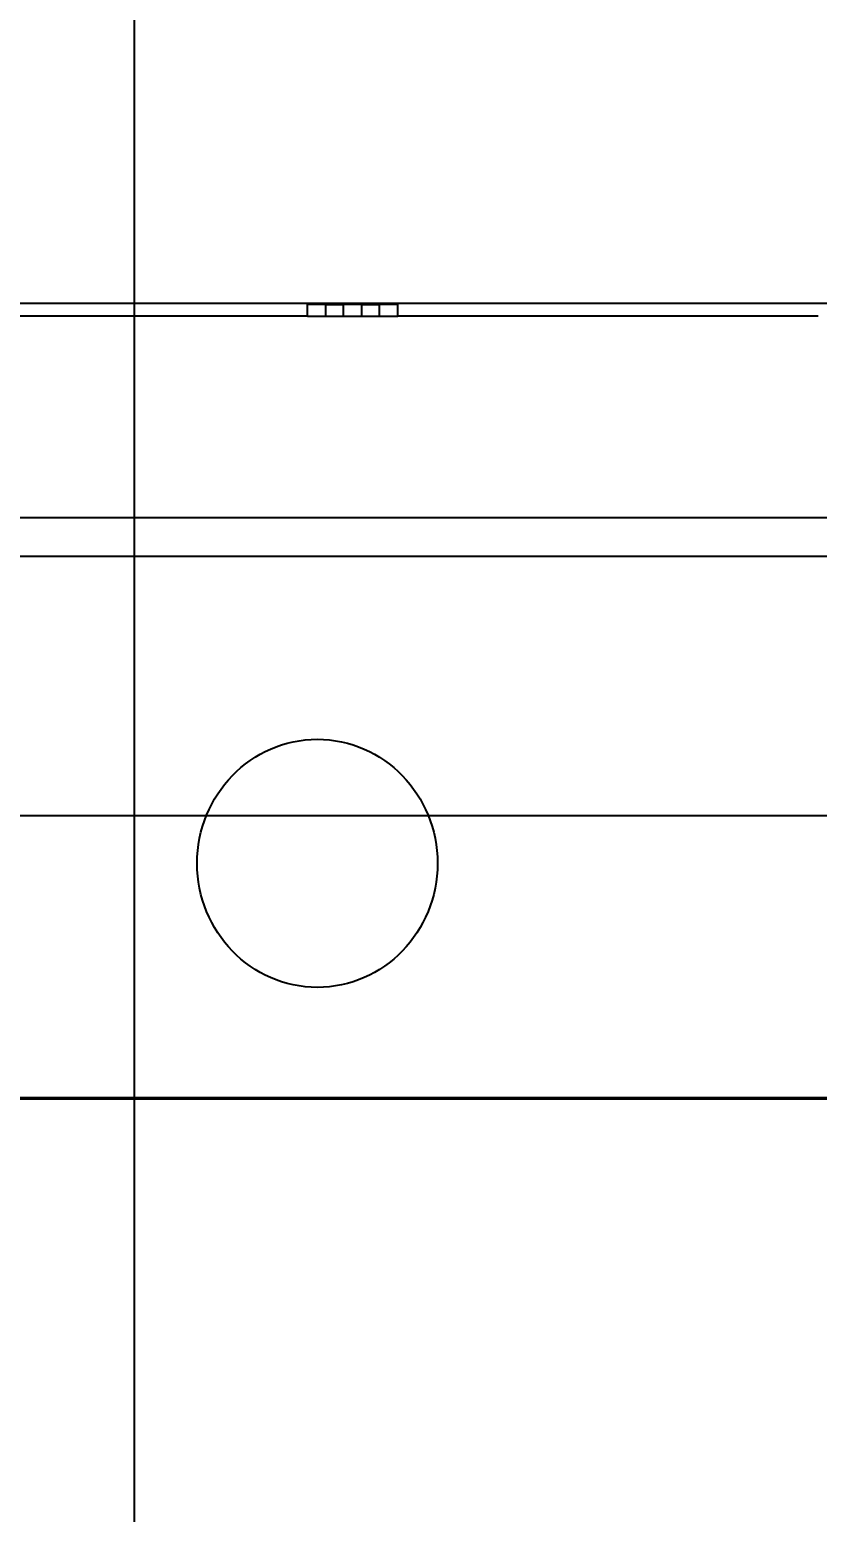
# Model space of a CAD drawing. Header units: centimetres. Extents: x 405564 to 502064, y 46284 to 60634.
# Drawn here: x 454352.8 to 454405.3, y 53016.1 to 53114.9 of the extents above; entities that cross this region are included whole.
import ezdxf
from ezdxf import colors
from ezdxf.entities.mleader import LeaderData, LeaderLine
from ezdxf.math import Vec2, Vec3
from ezdxf.xclip import XClip

# ---------------------------------------------------------------- set-up
doc = ezdxf.new("R2010")
doc.units = ezdxf.units.CM
doc.header["$XCLIPFRAME"] = 0
doc.linetypes.add('SLD-2点鎖線', pattern=[12.7, 6.35, -1.27, 1.27, -1.27, 1.27, -1.27])
doc.linetypes.add('SLD-実線', pattern=[0])
for name, color, linetype in [('---___EB_draft03_cihazlar', 8, 'Continuous'), ('0-KRCN-ASMATAVAN-130426', 8, 'Continuous'), ('AS_DUV', 8, 'Continuous'), ('AS_PYZ_BINA', 8, 'Continuous')]:
    doc.layers.add(name, color=color, linetype=linetype)
doc.layers.add('0-KRCN-MİMARİ-220526', color=8, linetype='Continuous', lineweight=9)
doc.layers.add('OL_Ic', color=8, linetype='Continuous', lineweight=9)
doc.styles.add('Normal_ITL', font='swissi.ttf')

# ---------------------------------------------------------------- blocks, each defined once
blk = doc.blocks.new('SMD Dizgi Makinesi')
at = {"layer": '---___EB_draft03_cihazlar'}
for p, q in [((275573.928, -39868.157), (275573.928, -39730.757)), ((275576.511, -39868.157), (275576.511, -39730.757))]:
    blk.add_line(p, q, dxfattribs=at)
at = {"layer": '---___EB_draft03_cihazlar', "linetype": 'SLD-実線'}
for p, q in [((275559.668, -39730.887), (275559.668, -39868.027)), ((275612.675, -39751.087), (275612.675, -39843.121)), ((275612.676, -39751.137), (275612.676, -39843.071)), ((275612.675, -39752.038), (275612.675, -39842.169)), ((275612.675, -39752.038), (275612.675, -39842.169)), ((275612.598, -39758.047), (275612.598, -39836.161)), ((275560.521, -39766.059), (275560.521, -39794.099)), ((275612.621, -39768.75), (275612.598, -39768.696)), ((275612.598, -39769.029), (275612.621, -39768.976)), ((275612.598, -39769.338), (275612.675, -39769.264)), ((275612.639, -39768.863), (275612.621, -39768.75)), ((275612.621, -39768.976), (275612.639, -39768.863)), ((275612.675, -39769.663), (275612.598, -39769.589)), ((275612.621, -39769.951), (275612.598, -39769.898)), ((275612.598, -39770.231), (275612.621, -39770.177)), ((275612.639, -39770.064), (275612.621, -39769.951)), ((275612.621, -39770.177), (275612.639, -39770.064)), ((275612.621, -39773.256), (275612.598, -39773.203)), ((275612.639, -39773.369), (275612.621, -39773.256)), ((275612.598, -39773.536), (275612.621, -39773.482)), ((275612.621, -39773.482), (275612.639, -39773.369)), ((275612.621, -39776.561), (275612.598, -39776.508)), ((275612.598, -39776.84), (275612.621, -39776.787)), ((275612.639, -39776.674), (275612.621, -39776.561)), ((275612.621, -39776.787), (275612.639, -39776.674)), ((275612.621, -39779.866), (275612.598, -39779.812)), ((275612.598, -39780.145), (275612.621, -39780.092)), ((275612.639, -39779.979), (275612.621, -39779.866)), ((275612.621, -39780.092), (275612.639, -39779.979)), ((275612.621, -39783.171), (275612.598, -39783.117)), ((275612.598, -39783.45), (275612.621, -39783.397)), ((275612.598, -39783.759), (275612.675, -39783.685)), ((275612.675, -39784.084), (275612.598, -39784.01)), ((275612.639, -39783.284), (275612.621, -39783.171)), ((275612.621, -39783.397), (275612.639, -39783.284)), ((275612.621, -39784.372), (275612.598, -39784.319)), ((275612.598, -39784.652), (275612.621, -39784.598)), ((275612.675, -39785.136), (275612.598, -39785.136)), ((275612.639, -39784.485), (275612.621, -39784.372)), ((275612.621, -39784.598), (275612.639, -39784.485)), ((275612.675, -39785.627), (275612.598, -39785.627)), ((275612.639, -39786.484), (275612.644, -39786.482)), ((275612.598, -39787.149), (275612.675, -39787.149)), ((275612.675, -39787.64), (275612.598, -39787.64)), ((275612.598, -39787.957), (275612.621, -39787.903)), ((275612.621, -39787.677), (275612.606, -39787.64)), ((275612.639, -39787.79), (275612.621, -39787.677)), ((275612.621, -39787.903), (275612.639, -39787.79)), ((275612.621, -39790.982), (275612.598, -39790.929)), ((275612.639, -39791.095), (275612.621, -39790.982)), ((275612.598, -39791.261), (275612.621, -39791.208)), ((275612.621, -39791.208), (275612.639, -39791.095)), ((275559.67, -39794.099), (275559.668, -39794.099)), ((275559.746, -39794.099), (275559.67, -39794.099)), ((275559.67, -39800.108), (275559.67, -39794.099)), ((275560.521, -39794.099), (275559.746, -39794.099)), ((275559.746, -39794.099), (275559.746, -39795.301)), ((275560.521, -39795.301), (275560.521, -39794.099)), ((275612.621, -39794.287), (275612.598, -39794.233)), ((275612.598, -39794.566), (275612.621, -39794.513)), ((275612.639, -39794.4), (275612.621, -39794.287)), ((275612.621, -39794.513), (275612.639, -39794.4)), ((275559.746, -39796.503), (275559.746, -39795.301)), ((275560.521, -39795.301), (275559.746, -39795.301)), ((275560.521, -39796.503), (275560.521, -39795.301)), ((275559.746, -39796.503), (275560.521, -39796.503)), ((275559.746, -39796.503), (275559.746, -39797.705)), ((275560.521, -39797.705), (275560.521, -39796.503)), ((275559.746, -39798.906), (275559.746, -39797.705)), ((275560.521, -39797.705), (275559.746, -39797.705)), ((275560.521, -39798.906), (275560.521, -39797.705)), ((275612.621, -39797.592), (275612.598, -39797.538)), ((275612.598, -39797.871), (275612.621, -39797.818)), ((275612.639, -39797.705), (275612.621, -39797.592)), ((275612.621, -39797.818), (275612.639, -39797.705)), ((275559.746, -39798.906), (275560.521, -39798.906)), ((275559.746, -39798.906), (275559.746, -39800.108)), ((275560.521, -39800.108), (275560.521, -39798.906)), ((275612.598, -39798.18), (275612.675, -39798.106)), ((275612.675, -39798.505), (275612.598, -39798.431)), ((275612.621, -39798.793), (275612.598, -39798.74)), ((275612.639, -39798.906), (275612.621, -39798.793)), ((275612.621, -39799.019), (275612.639, -39798.906)), ((275612.598, -39799.073), (275612.621, -39799.019)), ((275559.67, -39800.108), (275559.668, -39800.108)), ((275559.746, -39800.108), (275559.67, -39800.108)), ((275560.521, -39800.108), (275559.746, -39800.108)), ((275560.521, -39800.108), (275560.521, -39828.149)), ((275612.621, -39802.098), (275612.598, -39802.045)), ((275612.598, -39802.378), (275612.621, -39802.324)), ((275612.639, -39802.211), (275612.621, -39802.098)), ((275612.621, -39802.324), (275612.639, -39802.211)), ((275612.621, -39805.403), (275612.598, -39805.35)), ((275612.598, -39805.682), (275612.621, -39805.629)), ((275612.639, -39805.516), (275612.621, -39805.403)), ((275612.621, -39805.629), (275612.639, -39805.516)), ((275612.621, -39808.708), (275612.598, -39808.654)), ((275612.639, -39808.821), (275612.621, -39808.708)), ((275612.621, -39808.934), (275612.639, -39808.821)), ((275612.598, -39808.987), (275612.621, -39808.934)), ((275612.621, -39812.013), (275612.598, -39811.959)), ((275612.598, -39812.292), (275612.621, -39812.239)), ((275612.598, -39812.601), (275612.675, -39812.527)), ((275612.639, -39812.126), (275612.621, -39812.013)), ((275612.621, -39812.239), (275612.639, -39812.126)), ((275612.675, -39812.926), (275612.598, -39812.852)), ((275612.621, -39813.214), (275612.598, -39813.161)), ((275612.598, -39813.494), (275612.621, -39813.44)), ((275612.639, -39813.327), (275612.621, -39813.214)), ((275612.621, -39813.44), (275612.639, -39813.327)), ((275612.621, -39816.519), (275612.598, -39816.466)), ((275612.598, -39816.799), (275612.621, -39816.745)), ((275612.639, -39816.632), (275612.621, -39816.519)), ((275612.621, -39816.745), (275612.639, -39816.632))]:
    blk.add_line(p, q, dxfattribs=at)
at = {"layer": '---___EB_draft03_cihazlar', "linetype": 'SLD-2点鎖線'}
for p, q in [((275559.668, -39730.887), (275559.668, -39868.027)), ((275612.675, -39751.087), (275612.675, -39843.121)), ((275612.676, -39751.137), (275612.676, -39843.071)), ((275612.675, -39752.038), (275612.675, -39842.169)), ((275612.675, -39752.038), (275612.675, -39842.169)), ((275612.598, -39758.047), (275612.598, -39836.161)), ((275560.521, -39766.059), (275560.521, -39794.099)), ((275612.621, -39768.75), (275612.598, -39768.696)), ((275612.598, -39769.029), (275612.621, -39768.976)), ((275612.598, -39769.338), (275612.675, -39769.264)), ((275612.639, -39768.863), (275612.621, -39768.75)), ((275612.621, -39768.976), (275612.639, -39768.863)), ((275612.675, -39769.663), (275612.598, -39769.589)), ((275612.621, -39769.951), (275612.598, -39769.898)), ((275612.598, -39770.231), (275612.621, -39770.177)), ((275612.639, -39770.064), (275612.621, -39769.951)), ((275612.621, -39770.177), (275612.639, -39770.064)), ((275612.621, -39773.256), (275612.598, -39773.203)), ((275612.639, -39773.369), (275612.621, -39773.256)), ((275612.598, -39773.536), (275612.621, -39773.482)), ((275612.621, -39773.482), (275612.639, -39773.369)), ((275612.621, -39776.561), (275612.598, -39776.508)), ((275612.598, -39776.84), (275612.621, -39776.787)), ((275612.639, -39776.674), (275612.621, -39776.561)), ((275612.621, -39776.787), (275612.639, -39776.674)), ((275612.621, -39779.866), (275612.598, -39779.812)), ((275612.598, -39780.145), (275612.621, -39780.092)), ((275612.639, -39779.979), (275612.621, -39779.866)), ((275612.621, -39780.092), (275612.639, -39779.979)), ((275612.621, -39783.171), (275612.598, -39783.117)), ((275612.598, -39783.45), (275612.621, -39783.397)), ((275612.598, -39783.759), (275612.675, -39783.685)), ((275612.675, -39784.084), (275612.598, -39784.01)), ((275612.639, -39783.284), (275612.621, -39783.171)), ((275612.621, -39783.397), (275612.639, -39783.284)), ((275612.621, -39784.372), (275612.598, -39784.319)), ((275612.598, -39784.652), (275612.621, -39784.598)), ((275612.675, -39785.136), (275612.598, -39785.136)), ((275612.639, -39784.485), (275612.621, -39784.372)), ((275612.621, -39784.598), (275612.639, -39784.485)), ((275612.675, -39785.627), (275612.598, -39785.627)), ((275612.639, -39786.484), (275612.644, -39786.482)), ((275612.598, -39787.149), (275612.675, -39787.149)), ((275612.675, -39787.64), (275612.598, -39787.64)), ((275612.598, -39787.957), (275612.621, -39787.903)), ((275612.621, -39787.677), (275612.606, -39787.64)), ((275612.639, -39787.79), (275612.621, -39787.677)), ((275612.621, -39787.903), (275612.639, -39787.79)), ((275612.621, -39790.982), (275612.598, -39790.929)), ((275612.639, -39791.095), (275612.621, -39790.982)), ((275612.598, -39791.261), (275612.621, -39791.208)), ((275612.621, -39791.208), (275612.639, -39791.095)), ((275559.67, -39794.099), (275559.668, -39794.099)), ((275559.746, -39794.099), (275559.67, -39794.099)), ((275559.67, -39800.108), (275559.67, -39794.099)), ((275559.746, -39794.099), (275559.746, -39795.301)), ((275560.521, -39794.099), (275559.746, -39794.099)), ((275560.521, -39795.301), (275560.521, -39794.099)), ((275612.621, -39794.287), (275612.598, -39794.233)), ((275612.598, -39794.566), (275612.621, -39794.513)), ((275612.639, -39794.4), (275612.621, -39794.287)), ((275612.621, -39794.513), (275612.639, -39794.4)), ((275560.521, -39795.301), (275559.746, -39795.301)), ((275559.746, -39796.503), (275559.746, -39795.301)), ((275560.521, -39796.503), (275560.521, -39795.301)), ((275559.746, -39796.503), (275559.746, -39797.705)), ((275559.746, -39796.503), (275560.521, -39796.503)), ((275560.521, -39797.705), (275560.521, -39796.503)), ((275560.521, -39797.705), (275559.746, -39797.705)), ((275559.746, -39798.906), (275559.746, -39797.705)), ((275560.521, -39798.906), (275560.521, -39797.705)), ((275612.621, -39797.592), (275612.598, -39797.538)), ((275612.598, -39797.871), (275612.621, -39797.818)), ((275612.639, -39797.705), (275612.621, -39797.592)), ((275612.621, -39797.818), (275612.639, -39797.705)), ((275559.746, -39798.906), (275559.746, -39800.108)), ((275559.746, -39798.906), (275560.521, -39798.906)), ((275560.521, -39800.108), (275560.521, -39798.906)), ((275612.598, -39798.18), (275612.675, -39798.106)), ((275612.675, -39798.505), (275612.598, -39798.431)), ((275612.621, -39798.793), (275612.598, -39798.74)), ((275612.639, -39798.906), (275612.621, -39798.793)), ((275612.621, -39799.019), (275612.639, -39798.906)), ((275612.598, -39799.073), (275612.621, -39799.019)), ((275559.67, -39800.108), (275559.668, -39800.108)), ((275559.746, -39800.108), (275559.67, -39800.108)), ((275560.521, -39800.108), (275559.746, -39800.108)), ((275560.521, -39800.108), (275560.521, -39828.149)), ((275612.621, -39802.098), (275612.598, -39802.045)), ((275612.598, -39802.378), (275612.621, -39802.324)), ((275612.639, -39802.211), (275612.621, -39802.098)), ((275612.621, -39802.324), (275612.639, -39802.211)), ((275612.621, -39805.403), (275612.598, -39805.35)), ((275612.598, -39805.682), (275612.621, -39805.629)), ((275612.639, -39805.516), (275612.621, -39805.403)), ((275612.621, -39805.629), (275612.639, -39805.516)), ((275612.621, -39808.708), (275612.598, -39808.654)), ((275612.639, -39808.821), (275612.621, -39808.708)), ((275612.621, -39808.934), (275612.639, -39808.821)), ((275612.598, -39808.987), (275612.621, -39808.934)), ((275612.621, -39812.013), (275612.598, -39811.959)), ((275612.598, -39812.292), (275612.621, -39812.239)), ((275612.598, -39812.601), (275612.675, -39812.527)), ((275612.639, -39812.126), (275612.621, -39812.013)), ((275612.621, -39812.239), (275612.639, -39812.126)), ((275612.675, -39812.926), (275612.598, -39812.852)), ((275612.621, -39813.214), (275612.598, -39813.161)), ((275612.598, -39813.494), (275612.621, -39813.44)), ((275612.639, -39813.327), (275612.621, -39813.214)), ((275612.621, -39813.44), (275612.639, -39813.327)), ((275612.621, -39816.519), (275612.598, -39816.466)), ((275612.598, -39816.799), (275612.621, -39816.745)), ((275612.639, -39816.632), (275612.621, -39816.519)), ((275612.621, -39816.745), (275612.639, -39816.632))]:
    blk.add_line(p, q, dxfattribs=at)
at = {"layer": '---___EB_draft03_cihazlar'}
blk.add_ellipse((275596.97, -39799.457), major_axis=(-8.266, 0), ratio=0.969208, start_param=4.712389, end_param=10.995574, dxfattribs=at)
at = {"layer": '---___EB_draft03_cihazlar', "linetype": 'SLD-2点鎖線'}
for points, knots in [([(275612.638, -39786.167), (275612.633, -39786.168), (275612.623, -39786.169), (275612.61, -39786.177), (275612.603, -39786.186), (275612.599, -39786.195), (275612.597, -39786.204), (275612.599, -39786.216), (275612.605, -39786.228), (275612.619, -39786.238), (275612.63, -39786.24), (275612.636, -39786.241)], [0, 0, 0, 0, 0.124997, 0.267723, 0.345125, 0.424547, 0.503765, 0.580513, 0.719148, 0.834234, 1, 1, 1, 1]), ([(275612.66, -39786.246), (275612.647, -39786.247), (275612.629, -39786.247), (275612.608, -39786.262), (275612.6, -39786.274), (275612.597, -39786.287), (275612.6, -39786.301), (275612.611, -39786.315), (275612.625, -39786.322), (275612.642, -39786.325), (275612.657, -39786.327), (275612.673, -39786.329), (275612.675, -39786.329)], [0, 0, 0, 0, 0.220423, 0.312941, 0.36626, 0.417835, 0.501613, 0.557952, 0.655742, 0.790371, 0.967549, 1, 1, 1, 1]), ([(275612.655, -39786.328), (275612.649, -39786.329), (275612.633, -39786.33), (275612.623, -39786.333), (275612.611, -39786.34), (275612.605, -39786.347), (275612.6, -39786.354), (275612.598, -39786.363), (275612.598, -39786.374), (275612.601, -39786.385), (275612.609, -39786.395), (275612.63, -39786.408), (275612.641, -39786.407), (275612.67, -39786.41), (275612.675, -39786.41)], [0, 0, 0, 0, 0.092521, 0.245036, 0.31157, 0.344057, 0.377343, 0.412031, 0.445459, 0.502311, 0.546126, 0.59109, 0.933796, 1, 1, 1, 1]), ([(275612.638, -39786.412), (275612.633, -39786.413), (275612.623, -39786.414), (275612.61, -39786.422), (275612.603, -39786.431), (275612.599, -39786.44), (275612.597, -39786.449), (275612.599, -39786.461), (275612.605, -39786.473), (275612.619, -39786.484), (275612.63, -39786.486), (275612.636, -39786.487)], [0, 0, 0, 0, 0.125774, 0.269024, 0.346652, 0.426201, 0.505439, 0.582238, 0.720809, 0.835566, 1, 1, 1, 1]), ([(275612.636, -39786.495), (275612.631, -39786.496), (275612.621, -39786.497), (275612.608, -39786.505), (275612.6, -39786.517), (275612.598, -39786.528), (275612.598, -39786.538), (275612.602, -39786.549), (275612.616, -39786.565), (275612.638, -39786.571), (275612.665, -39786.573), (275612.675, -39786.574)], [0, 0, 0, 0, 0.070636, 0.143017, 0.209555, 0.262519, 0.303234, 0.350377, 0.474539, 0.798723, 1, 1, 1, 1]), ([(275612.654, -39786.573), (275612.642, -39786.573), (275612.627, -39786.574), (275612.608, -39786.588), (275612.602, -39786.596), (275612.599, -39786.604), (275612.598, -39786.612), (275612.598, -39786.622), (275612.602, -39786.631), (275612.609, -39786.64), (275612.62, -39786.647), (275612.635, -39786.651), (275612.657, -39786.654), (275612.672, -39786.655), (275612.675, -39786.656)], [0, 0, 0, 0, 0.27513, 0.333696, 0.363441, 0.394357, 0.425632, 0.454227, 0.501489, 0.536383, 0.586431, 0.803645, 0.965152, 1, 1, 1, 1]), ([(275612.649, -39786.492), (275612.644, -39786.493), (275612.63, -39786.494), (275612.624, -39786.497), (275612.626, -39786.499), (275612.628, -39786.5)], [0, 0, 0, 0, 0.218331, 0.600955, 1, 1, 1, 1]), ([(275612.629, -39786.239), (275612.631, -39786.24), (275612.634, -39786.243), (275612.653, -39786.245), (275612.67, -39786.247), (275612.675, -39786.247)], [0, 0, 0, 0, 0.447773, 0.856485, 1, 1, 1, 1]), ([(275612.629, -39786.484), (275612.631, -39786.486), (275612.636, -39786.489), (275612.657, -39786.491), (275612.674, -39786.492), (275612.675, -39786.493)], [0, 0, 0, 0, 0.515654, 0.979693, 1, 1, 1, 1]), ([(275612.675, -39786.162), (275612.67, -39786.162), (275612.654, -39786.164), (275612.636, -39786.166), (275612.632, -39786.168), (275612.63, -39786.169)], [0, 0, 0, 0, 0.18632, 0.578657, 1, 1, 1, 1]), ([(275612.656, -39786.409), (275612.654, -39786.409), (275612.635, -39786.411), (275612.632, -39786.413), (275612.63, -39786.415)], [0, 0, 0, 0, 0.11966, 1, 1, 1, 1]), ([(275612.667, -39786.176), (275612.661, -39786.175), (275612.641, -39786.173), (275612.64, -39786.171), (275612.64, -39786.169)], [0, 0, 0, 0, 0.285549, 1, 1, 1, 1]), ([(275612.675, -39786.422), (275612.668, -39786.421), (275612.652, -39786.42), (275612.641, -39786.418), (275612.64, -39786.416), (275612.64, -39786.415)], [0, 0, 0, 0, 0.2730509, 0.6261495, 1, 1, 1, 1]), ([(275612.675, -39786.504), (275612.673, -39786.504), (275612.652, -39786.502), (275612.646, -39786.5), (275612.641, -39786.499)], [0, 0, 0, 0, 0.0880136, 1, 1, 1, 1]), ([(275612.675, -39786.34), (275612.672, -39786.34), (275612.665, -39786.34), (275612.658, -39786.339), (275612.657, -39786.339), (275612.656, -39786.339)], [0, 0, 0, 0, 0.288297, 0.674111, 1, 1, 1, 1]), ([(275612.674, -39786.177), (275612.674, -39786.177), (275612.674, -39786.177), (275612.673, -39786.177), (275612.671, -39786.177), (275612.669, -39786.177), (275612.667, -39786.177), (275612.665, -39786.177), (275612.665, -39786.177), (275612.665, -39786.177), (275612.664, -39786.177), (275612.664, -39786.177), (275612.664, -39786.177), (275612.664, -39786.177), (275612.665, -39786.177), (275612.666, -39786.177), (275612.668, -39786.178), (275612.67, -39786.178), (275612.671, -39786.178), (275612.672, -39786.178), (275612.672, -39786.178), (275612.673, -39786.178), (275612.673, -39786.178), (275612.673, -39786.178), (275612.673, -39786.178), (275612.674, -39786.177), (275612.674, -39786.177), (275612.674, -39786.177), (275612.674, -39786.177)], [0, 0, 0, 0, 0.008707, 0.031767, 0.137538, 0.328402, 0.423997, 0.471875, 0.483904, 0.488078, 0.492282, 0.496279, 0.500576, 0.508043, 0.530418, 0.620131, 0.761971, 0.847639, 0.899747, 0.931953, 0.952362, 0.965931, 0.979342, 0.98493, 0.990465, 0.993697, 0.996705, 1, 1, 1, 1])]:
    blk.add_open_spline(points, degree=3, knots=knots, dxfattribs=at)
at = {"layer": '---___EB_draft03_cihazlar', "linetype": 'SLD-実線'}
for points, knots in [([(275612.638, -39786.167), (275612.633, -39786.168), (275612.623, -39786.169), (275612.61, -39786.177), (275612.603, -39786.186), (275612.599, -39786.195), (275612.597, -39786.204), (275612.599, -39786.216), (275612.605, -39786.228), (275612.619, -39786.238), (275612.63, -39786.24), (275612.636, -39786.241)], [0, 0, 0, 0, 0.124997, 0.267723, 0.345125, 0.424547, 0.503765, 0.580513, 0.719148, 0.834234, 1, 1, 1, 1]), ([(275612.66, -39786.246), (275612.647, -39786.247), (275612.629, -39786.247), (275612.608, -39786.262), (275612.6, -39786.274), (275612.597, -39786.287), (275612.6, -39786.301), (275612.611, -39786.315), (275612.625, -39786.322), (275612.642, -39786.325), (275612.657, -39786.327), (275612.673, -39786.329), (275612.675, -39786.329)], [0, 0, 0, 0, 0.220423, 0.312941, 0.36626, 0.417835, 0.501613, 0.557952, 0.655742, 0.790371, 0.967549, 1, 1, 1, 1]), ([(275612.655, -39786.328), (275612.649, -39786.329), (275612.633, -39786.33), (275612.623, -39786.333), (275612.611, -39786.34), (275612.605, -39786.347), (275612.6, -39786.354), (275612.598, -39786.363), (275612.598, -39786.374), (275612.601, -39786.385), (275612.609, -39786.395), (275612.63, -39786.408), (275612.641, -39786.407), (275612.67, -39786.41), (275612.675, -39786.41)], [0, 0, 0, 0, 0.092521, 0.245036, 0.31157, 0.344057, 0.377343, 0.412031, 0.445459, 0.502311, 0.546126, 0.59109, 0.933796, 1, 1, 1, 1]), ([(275612.638, -39786.412), (275612.633, -39786.413), (275612.623, -39786.414), (275612.61, -39786.422), (275612.603, -39786.431), (275612.599, -39786.44), (275612.597, -39786.449), (275612.599, -39786.461), (275612.605, -39786.473), (275612.619, -39786.484), (275612.63, -39786.486), (275612.636, -39786.487)], [0, 0, 0, 0, 0.125774, 0.269024, 0.346652, 0.426201, 0.505439, 0.582238, 0.720809, 0.835566, 1, 1, 1, 1]), ([(275612.636, -39786.495), (275612.631, -39786.496), (275612.621, -39786.497), (275612.608, -39786.505), (275612.6, -39786.517), (275612.598, -39786.528), (275612.598, -39786.538), (275612.602, -39786.549), (275612.616, -39786.565), (275612.638, -39786.571), (275612.665, -39786.573), (275612.675, -39786.574)], [0, 0, 0, 0, 0.070636, 0.143017, 0.209555, 0.262519, 0.303234, 0.350377, 0.474539, 0.798723, 1, 1, 1, 1]), ([(275612.654, -39786.573), (275612.642, -39786.573), (275612.627, -39786.574), (275612.608, -39786.588), (275612.602, -39786.596), (275612.599, -39786.604), (275612.598, -39786.612), (275612.598, -39786.622), (275612.602, -39786.631), (275612.609, -39786.64), (275612.62, -39786.647), (275612.635, -39786.651), (275612.657, -39786.654), (275612.672, -39786.655), (275612.675, -39786.656)], [0, 0, 0, 0, 0.27513, 0.333696, 0.363441, 0.394357, 0.425632, 0.454227, 0.501489, 0.536383, 0.586431, 0.803645, 0.965152, 1, 1, 1, 1]), ([(275612.649, -39786.492), (275612.644, -39786.493), (275612.63, -39786.494), (275612.624, -39786.497), (275612.626, -39786.499), (275612.628, -39786.5)], [0, 0, 0, 0, 0.218331, 0.600955, 1, 1, 1, 1]), ([(275612.629, -39786.239), (275612.631, -39786.24), (275612.634, -39786.243), (275612.653, -39786.245), (275612.67, -39786.247), (275612.675, -39786.247)], [0, 0, 0, 0, 0.447773, 0.856485, 1, 1, 1, 1]), ([(275612.629, -39786.484), (275612.631, -39786.486), (275612.636, -39786.489), (275612.657, -39786.491), (275612.674, -39786.492), (275612.675, -39786.493)], [0, 0, 0, 0, 0.515654, 0.979693, 1, 1, 1, 1]), ([(275612.675, -39786.162), (275612.67, -39786.162), (275612.654, -39786.164), (275612.636, -39786.166), (275612.632, -39786.168), (275612.63, -39786.169)], [0, 0, 0, 0, 0.18632, 0.578657, 1, 1, 1, 1]), ([(275612.656, -39786.409), (275612.654, -39786.409), (275612.635, -39786.411), (275612.632, -39786.413), (275612.63, -39786.415)], [0, 0, 0, 0, 0.11966, 1, 1, 1, 1]), ([(275612.667, -39786.176), (275612.661, -39786.175), (275612.641, -39786.173), (275612.64, -39786.171), (275612.64, -39786.169)], [0, 0, 0, 0, 0.285549, 1, 1, 1, 1]), ([(275612.675, -39786.422), (275612.668, -39786.421), (275612.652, -39786.42), (275612.641, -39786.418), (275612.64, -39786.416), (275612.64, -39786.415)], [0, 0, 0, 0, 0.2730509, 0.6261495, 1, 1, 1, 1]), ([(275612.675, -39786.504), (275612.673, -39786.504), (275612.652, -39786.502), (275612.646, -39786.5), (275612.641, -39786.499)], [0, 0, 0, 0, 0.0880136, 1, 1, 1, 1]), ([(275612.675, -39786.34), (275612.672, -39786.34), (275612.665, -39786.34), (275612.658, -39786.339), (275612.657, -39786.339), (275612.656, -39786.339)], [0, 0, 0, 0, 0.288297, 0.674111, 1, 1, 1, 1]), ([(275612.674, -39786.177), (275612.674, -39786.177), (275612.674, -39786.177), (275612.673, -39786.177), (275612.671, -39786.177), (275612.669, -39786.177), (275612.667, -39786.177), (275612.665, -39786.177), (275612.665, -39786.177), (275612.665, -39786.177), (275612.664, -39786.177), (275612.664, -39786.177), (275612.664, -39786.177), (275612.664, -39786.177), (275612.665, -39786.177), (275612.666, -39786.177), (275612.668, -39786.178), (275612.67, -39786.178), (275612.671, -39786.178), (275612.672, -39786.178), (275612.672, -39786.178), (275612.673, -39786.178), (275612.673, -39786.178), (275612.673, -39786.178), (275612.673, -39786.178), (275612.674, -39786.177), (275612.674, -39786.177), (275612.674, -39786.177), (275612.674, -39786.177)], [0, 0, 0, 0, 0.008707, 0.031767, 0.137538, 0.328402, 0.423997, 0.471875, 0.483904, 0.488078, 0.492282, 0.496279, 0.500576, 0.508043, 0.530418, 0.620131, 0.761971, 0.847639, 0.899747, 0.931953, 0.952362, 0.965931, 0.979342, 0.98493, 0.990465, 0.993697, 0.996705, 1, 1, 1, 1])]:
    blk.add_open_spline(points, degree=3, knots=knots, dxfattribs=at)
blk = doc.blocks.new('A$Ca63a641c')
at = {"layer": 'AS_PYZ_BINA'}
ml = blk.add_multileader_mtext('Standard', dxfattribs=at)
ml.set_content('EST boyalı panel çit ve panel çit kapı (AS 51.101)', color=256, style='Normal_ITL')
ml.set_leader_properties()
ml.build(insert=Vec2(0, 0))
ml.multileader.update_dxf_attribs({"dogleg_length": 0.379, "arrow_head_size": 17.043, "scale": 75})
ctx = ml.context
ctx.base_point, ctx.scale, ctx.char_height, ctx.arrow_head_size, ctx.landing_gap_size, ctx.plane_origin = Vec3(140.513, 464.302), 75, 20, 17.043, 14.202, Vec3(92.505, 620.113)
notes = []
notes.append((ctx, [(0, (1, 1, 0), (112.109, 464.302), (1, 0), 28.404, [(0, [(68.504, 410)], 0, [])])]))
ctx.mtext.insert, ctx.mtext.width, ctx.mtext.flow_direction = Vec3(154.715, 477.513), 604.56338, 5
for ctx, leaders in notes:
    for number, flags, end, landing, length, lines in leaders:
        leader = LeaderData()
        leader.index, (leader.has_last_leader_line, leader.has_dogleg_vector, leader.attachment_direction) = number, flags
        leader.last_leader_point, leader.dogleg_vector, leader.dogleg_length = Vec3(end), Vec3(landing), length
        for number, points, colour, breaks in lines:
            line = LeaderLine()
            line.index, line.vertices, line.color, line.breaks = number, Vec3.list(points), colors.encode_raw_color(colour), breaks
            leader.lines.append(line)
        ctx.leaders.append(leader)
blk = doc.blocks.new('A$C85dec720')
at = {"layer": 'OL_Ic'}
blk.add_blockref('A$Ca63a641c', (5315.078, 5344.253, 28.4), dxfattribs=at)
blk = doc.blocks.new('A$C6A10300A')
at = {"layer": '---___EB_draft03_cihazlar', "rotation": 270}
blk.add_blockref('SMD Dizgi Makinesi', (56107.337, 268022.333), dxfattribs=at)
at = {"layer": 'AS_DUV'}
ref = blk.add_blockref('A$C85dec720', (28900.964, -17748.984), dxfattribs=dict(at, rotation=105.0255580063709))
XClip(ref).set_block_clipping_path([(6220.3367769278, 6783.7313721173), (4126.4071464743, -1017.0000000052), (7354.8298234051, -1883.5969356479), (9448.7594538586, 5917.1344364745)])

msp = doc.modelspace()

# ---------------------------------------------------------------- linework, layer by layer
at = {"layer": '0-KRCN-ASMATAVAN-130426'}
for p, q in [((454359.746, 52222.563), (454359.746, 53422.563)), ((454059.746, 53062.563), (454839.746, 53062.563))]:
    msp.add_line(p, q, dxfattribs=at)

# ---------------------------------------------------------------- next in the draw order: block references
at = {"layer": '0-KRCN-MİMARİ-220526'}
msp.add_blockref('A$C6A10300A', (438064.066, 60634.016), dxfattribs=at)

doc.saveas('drawing.dxf')
